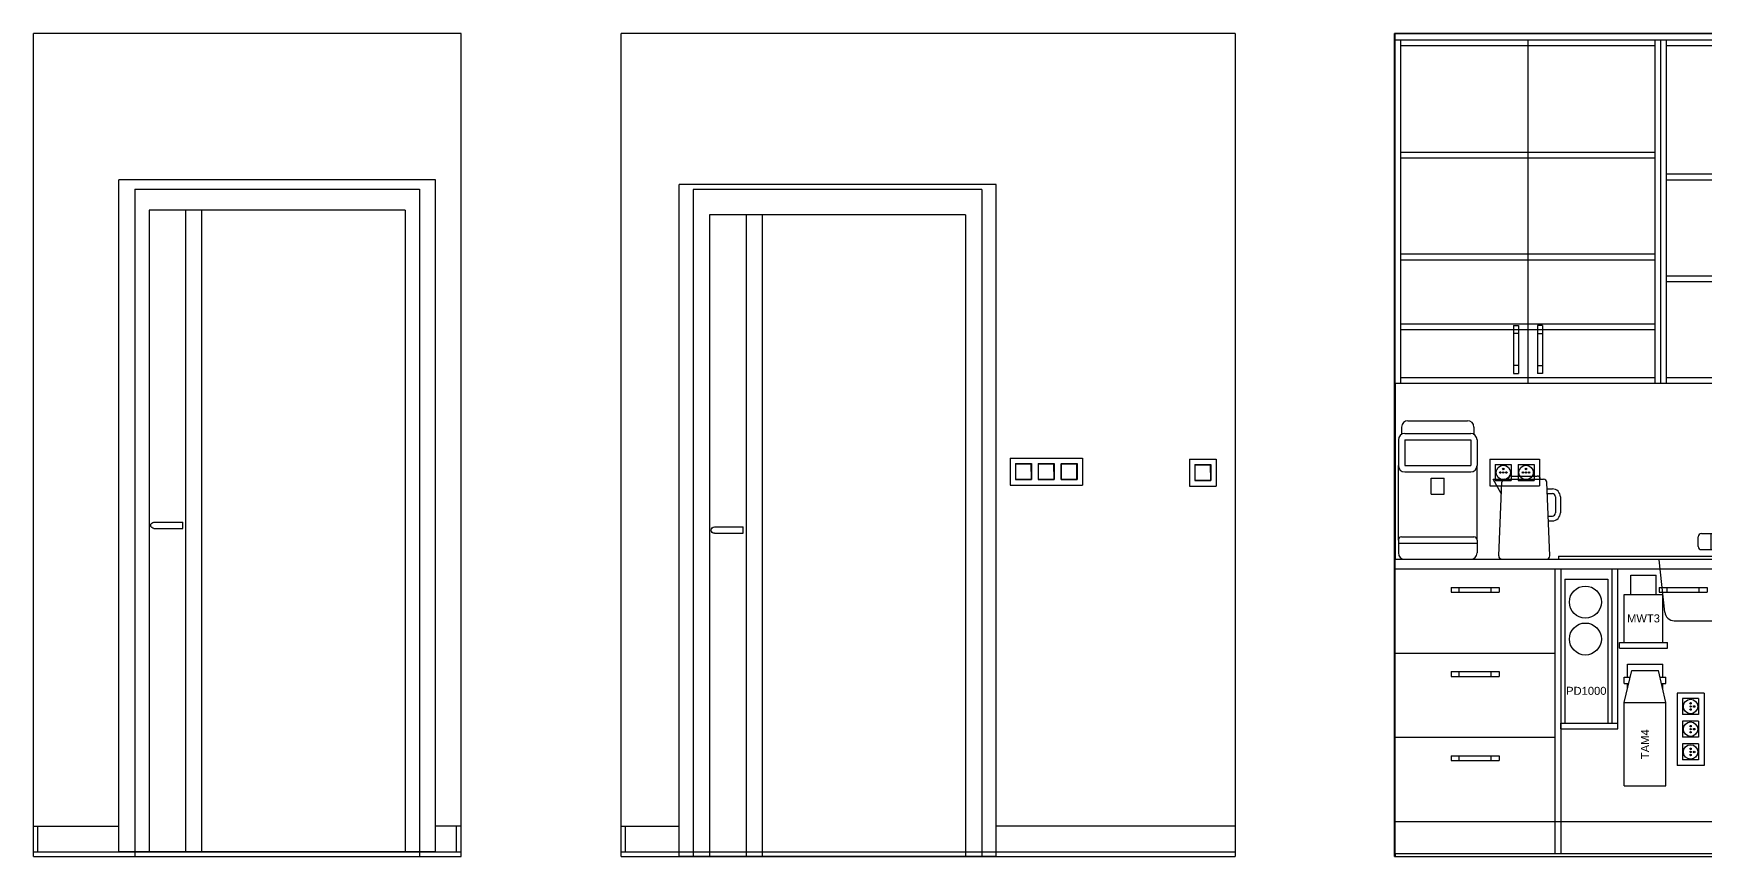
# Model space of a CAD drawing. Header units: millimetres. Extents: x 863 to 5283, y 810 to 2397.
# Drawn here: x 2603 to 3125, y 810 to 1067 of the extents above; entities that cross this region are included whole.
import ezdxf

# ---------------------------------------------------------------- set-up
doc = ezdxf.new("R2010")
doc.units = ezdxf.units.MM
for name, color, linetype in [('Drzwi', 34, 'Continuous'), ('Elektryka - obudowy', 253, 'Continuous'), ('Listwy', 9, 'Continuous'), ('Meble', 42, 'Continuous'), ('Meble wnętrze', 52, 'Continuous'), ('Panele', 44, 'Continuous'), ('Płytki', 254, 'Continuous'), ('Urządzenia', 183, 'Continuous'), ('Ściany', 7, 'Continuous')]:
    doc.layers.add(name, color=color, linetype=linetype)

# ---------------------------------------------------------------- blocks, each defined once
blk = doc.blocks.new('Z$W@#20142')
for p, q in [((3, 43.3), (21.6, 43.3)), ((0, 37.3), (0, 29.3)), ((1, 41.3), (1, 39.03)), ((2, 39.3), (22.6, 39.3)), ((2, 37.3), (22.6, 37.3)), ((2, 37.3), (2, 29.3)), ((22.6, 37.3), (22.6, 29.3)), ((23.6, 41.3), (23.6, 39.03)), ((24.6, 37.3), (24.6, 29.3)), ((0, 6), (0, 29.3)), ((2, 29.3), (22.6, 29.3)), ((2, 27.3), (22.6, 27.3)), ((24.6, 6), (24.6, 29.3)), ((10.3, 25.3), (14.3, 25.3)), ((10.3, 20.3), (10.3, 25.3)), ((14.3, 20.3), (14.3, 25.3)), ((10.3, 20.3), (14.3, 20.3)), ((0, 6), (0, 2)), ((1, 7), (23.6, 7)), ((24.6, 6), (24.6, 2)), ((0, 5), (24.6, 5)), ((2, 0), (22.6, 0))]:
    blk.add_line(p, q)
for centre, radius, start, end in [((3, 41.3), 2, 90, 180), ((21.6, 41.3), 2, 0, 90), ((2, 37.3), 2, 90, 180), ((22.6, 37.3), 2, 0, 90), ((2, 29.3), 2, 180, 270), ((22.6, 29.3), 2, 270, 0), ((1, 6), 1, 90, 180), ((23.6, 6), 1, 0, 90), ((2, 2), 2, 180, 270), ((22.6, 2), 2, 270, 0)]:
    blk.add_arc(centre, radius, start, end)
blk = doc.blocks.new('Z$W@#31998')
for p, q in [((0, 25), (3.68, 25)), ((2.55, 20.57), (0, 25)), ((1.76, 1.04), (2.68, 24.04)), ((3.68, 25), (15.76, 25)), ((4.72, 25), (4.72, 25)), ((5.72, 26), (13.72, 26)), ((14.72, 25), (14.72, 25)), ((17.68, 1.04), (16.76, 24.04)), ((16.84, 22), (18.5, 22)), ((16.9, 20.5), (18.5, 20.5)), ((19.5, 19.5), (19.5, 14.5)), ((21, 19.5), (21, 14.5)), ((17.18, 13.5), (18.5, 13.5)), ((17.24, 12), (18.5, 12)), ((2.76, 0), (16.68, 0))]:
    blk.add_line(p, q)
for centre, radius, start, end in [((3.68, 24), 1, 90, 177.7094), ((5.72, 25), 1, 90, 180), ((13.72, 25), 1, 0, 90), ((15.76, 24), 1, 2.2906, 90), ((18.5, 19.5), 2.5, 0, 90), ((18.5, 19.5), 1, 0, 90), ((18.5, 14.5), 1, 270, 0), ((18.5, 14.5), 2.5, 270, 0), ((2.76, 1), 1, 177.7094, 270), ((16.68, 1), 1, 270, 2.2906)]:
    blk.add_arc(centre, radius, start, end)
blk = doc.blocks.new('Z$W@#12423')
for p, q in [((0, 1), (0, 0)), ((0, 1), (78, 1)), ((0, 0), (78, 0)), ((78, 1), (78, 0))]:
    blk.add_line(p, q)
blk = doc.blocks.new('Z$W@#25996')
for p, q in [((1.72, 3.69), (0, 20)), ((42.28, 3.69), (44, 20)), ((4.7, 1), (39.3, 1)), ((19, 1), (19, 0)), ((19, 0), (25, 0)), ((25, 1), (25, 0))]:
    blk.add_line(p, q)
for centre, start, end in [((4.7, 4), 186.009, 270), ((39.3, 4), 270, 353.991)]:
    blk.add_arc(centre, 3, start, end)
blk = doc.blocks.new('Z$W@#16687')
for p, q in [((8.3, 7), (8.3, 27.6)), ((11.3, 30.6), (28.3, 30.6)), ((11.3, 7), (11.3, 26.41)), ((12.49, 27.6), (28.3, 27.6)), ((20.3, 27.6), (20.3, 30.6)), ((21.8, 27), (21.8, 27.6)), ((21.8, 27), (23.8, 27)), ((23.8, 27), (23.8, 27.6)), ((24.8, 27), (24.8, 27.6)), ((24.8, 27), (26.8, 27)), ((26.8, 27), (26.8, 27.6)), ((28.3, 27.6), (28.3, 30.6)), ((0, 3), (0, 6)), ((1, 7), (20.6, 7)), ((4, 2), (4, 7)), ((17.6, 2), (17.6, 7)), ((21.6, 3), (21.6, 6)), ((1, 2), (7.3, 2)), ((7.3, 0), (7.3, 2)), ((12.3, 2), (20.6, 2)), ((12.3, 0), (12.3, 2))]:
    blk.add_line(p, q)
for centre, radius, start, end in [((11.3, 27.6), 3, 90, 180), ((12.49, 26.41), 1.19, 90, 180), ((1, 6), 1, 90, 180), ((20.6, 6), 1, 0, 90), ((1, 3), 1, 180, 270), ((20.6, 3), 1, 270, 0)]:
    blk.add_arc(centre, radius, start, end)
blk = doc.blocks.new('Z$W@#292')
for p, q in [((0, 1.5), (15, 1.5)), ((0, 1.5), (0, 0)), ((0, 0), (15, 0)), ((2.5, 0), (2.5, 1.5)), ((12.5, 0), (12.5, 1.5)), ((15, 1.5), (15, 0))]:
    blk.add_line(p, q)
blk = doc.blocks.new('Z$W@#22725')
for p, q in [((0, 0), (0, 88.9)), ((0, 88.9), (80, 88.9)), ((80, 0), (80, 88.9)), ((0, 10), (80, 10)), ((0, 0), (80, 0))]:
    blk.add_line(p, q)
blk.add_blockref('Z$W@#292', (32.5, 81.575))
blk = doc.blocks.new('Z$W@#13031')
for p, q in [((0, 0), (0, 88.9)), ((0, 88.9), (50, 88.9)), ((50, 0), (50, 88.9)), ((0, 62.6), (50, 62.6)), ((0, 36.3), (50, 36.3)), ((0, 10), (50, 10)), ((0, 0), (50, 0))]:
    blk.add_line(p, q)
for p in [(17.5, 81.575), (17.5, 55.275), (17.5, 28.975)]:
    blk.add_blockref('Z$W@#292', p)
blk = doc.blocks.new('Z$W@#15724')
for p, q in [((0, 45), (13.5, 45)), ((0, 45), (0, 0)), ((13.5, 45), (13.5, 0)), ((0, 0), (13.5, 0))]:
    blk.add_line(p, q)
for centre in [(6.46, 37.82), (6.46, 26.28)]:
    blk.add_circle(centre, 5)
at = {"insert": (6.75, 10.07), "char_height": 2.5, "width": 13.5, "attachment_point": 5}
blk.add_mtext('{\\fArial|b0|i0|c238|p0;PD1000}', dxfattribs=at)
blk = doc.blocks.new('Z$W@#26962')
for p, q in [((1, 38), (12, 38)), ((1, 34), (1, 38)), ((12, 34), (12, 38)), ((0, 26), (2.33, 36)), ((0, 34), (1.86, 34)), ((0, 32), (0, 34)), ((0, 32), (1.4, 32)), ((1, 30.3), (1, 32)), ((2.33, 36), (10.67, 36)), ((13, 26), (10.67, 36)), ((11.14, 34), (13, 34)), ((11.6, 32), (13, 32)), ((12, 30.3), (12, 32)), ((13, 32), (13, 34)), ((0, 0), (0, 26)), ((0, 26), (13, 26)), ((13, 0), (13, 26)), ((0, 0), (13, 0))]:
    blk.add_line(p, q)
at = {"insert": (6.5, 13), "char_height": 2.5, "width": 26, "attachment_point": 5, "rotation": 90}
blk.add_mtext('{\\fArial|b0|i0|c238|p0;TAM4}', dxfattribs=at)
blk = doc.blocks.new('Z$W@#11023')
for p, q in [((2, 21), (10, 21)), ((2, 15), (2, 21)), ((10, 15), (10, 21)), ((0, 0), (0, 15)), ((0, 15), (12, 15)), ((12, 0), (12, 15)), ((0, 0), (12, 0))]:
    blk.add_line(p, q)
at = {"insert": (6, 7.5), "char_height": 2.5, "width": 12, "attachment_point": 5}
blk.add_mtext('{\\fArial|b0|i0|c238|p0;MWT3}', dxfattribs=at)
blk = doc.blocks.new('Z$W@#22658')
for p, q in [((16, 1.8), (16, 50)), ((16, 50), (17.8, 50)), ((17.8, 0), (17.8, 50)), ((0, 1.8), (17.8, 1.8)), ((0, 0), (0, 1.8)), ((0, 0), (17.8, 0))]:
    blk.add_line(p, q)
blk = doc.blocks.new('Z$W@#23851')
for p, q in [((0, 1.8), (15, 1.8)), ((0, 0), (0, 1.8)), ((0, 0), (15, 0)), ((15, 0), (15, 1.8))]:
    blk.add_line(p, q)
blk = doc.blocks.new('Z$W@#29424')
h = blk.add_hatch(color=256)
h.paths.add_polyline_path([(1.54, 2.25, 1), (1.06, 2.25, 1)])
h.paths.add_polyline_path([(3.44, 2.25, 1), (2.96, 2.25, 1)])
for centre, radius in [((2.25, 2.25), 2.25), ((1.3, 2.25), 0.24), ((2.25, 3.37), 0.24), ((3.2, 2.25), 0.24)]:
    blk.add_circle(centre, radius)
blk = doc.blocks.new('Z$W@#24006')
for p, q in [((0, 8.4), (15.5, 8.4)), ((0, 8.4), (0, 0)), ((1.7, 6.7), (1.7, 1.7)), ((1.7, 6.7), (6.7, 6.7)), ((6.7, 6.7), (6.7, 1.7)), ((8.8, 6.7), (8.8, 1.7)), ((8.8, 6.7), (13.8, 6.7)), ((13.8, 6.7), (13.8, 1.7)), ((15.5, 8.4), (15.5, 0)), ((0, 0), (15.5, 0)), ((1.7, 1.7), (6.7, 1.7)), ((4, 4.18), (4.4, 4.22)), ((4.18, 4.4), (4.22, 4)), ((8.8, 1.7), (13.8, 1.7)), ((11.1, 4.18), (11.5, 4.22)), ((11.28, 4.4), (11.32, 4))]:
    blk.add_line(p, q)
for centre in [(4.2, 4.2), (11.3, 4.2)]:
    blk.add_circle(centre, 0.2)
for p in [(1.95, 1.95), (9.05, 1.95)]:
    blk.add_blockref('Z$W@#29424', p)
blk = doc.blocks.new('Z$W@#2324')
for p, q in [((0, 0), (0, 3)), ((0, 3), (251, 3)), ((0, 0), (251, 0)), ((251, 0), (251, 3))]:
    blk.add_line(p, q)
blk = doc.blocks.new('Z$W@#27384')
for p, q in [((0, 0), (0, 2)), ((0, 2), (251, 2)), ((0, 0), (251, 0)), ((251, 0), (251, 2))]:
    blk.add_line(p, q)
blk = doc.blocks.new('Z$W@#20556')
for p, q in [((0, 0), (0, 107.3)), ((0, 107.3), (83, 107.3)), ((41.5, 107.3), (41.5, 0)), ((83, 0), (83, 107.3)), ((0, 0), (83, 0))]:
    blk.add_line(p, q)
at = {"xscale": -1, "rotation": 90.00000000000001}
blk.add_blockref('Z$W@#292', (38.5, 18), dxfattribs=at)
at = {"rotation": -90.00000000000001}
blk.add_blockref('Z$W@#292', (44.5, 18), dxfattribs=at)
blk = doc.blocks.new('Z$W@#23216')
for p, q in [((0, 0), (0, 107.3)), ((0, 107.3), (83, 107.3)), ((1.8, 0), (1.8, 107.3)), ((1.8, 105.5), (81.2, 105.5)), ((81.2, 0), (81.2, 107.3)), ((83, 0), (83, 107.3)), ((1.8, 72.2), (81.2, 72.2)), ((1.8, 70.4), (81.2, 70.4)), ((1.8, 40.4), (81.2, 40.4)), ((1.8, 38.6), (81.2, 38.6)), ((1.8, 18.6), (81.2, 18.6)), ((1.8, 16.8), (81.2, 16.8)), ((0, 0), (83, 0)), ((1.8, 1.8), (81.2, 1.8))]:
    blk.add_line(p, q)
blk = doc.blocks.new('Z$W@#1626')
for p, q in [((0, 0), (0, 107.3)), ((0, 107.3), (83, 107.3)), ((41.5, 107.3), (41.5, 0)), ((83, 0), (83, 107.3)), ((0, 0), (83, 0))]:
    blk.add_line(p, q)
at = {"xscale": -1, "rotation": 90.00000000000001}
blk.add_blockref('Z$W@#292', (38.5, 18), dxfattribs=at)
at = {"rotation": -90.00000000000001}
blk.add_blockref('Z$W@#292', (44.5, 18), dxfattribs=at)
blk = doc.blocks.new('Z$W@#9357')
for p, q in [((0, 0), (0, 107.3)), ((0, 107.3), (83, 107.3)), ((1.8, 0), (1.8, 107.3)), ((1.8, 105.5), (81.2, 105.5)), ((81.2, 0), (81.2, 107.3)), ((83, 0), (83, 107.3)), ((1.8, 65.4), (81.2, 65.4)), ((1.8, 63.6), (81.2, 63.6)), ((1.8, 33.6), (81.2, 33.6)), ((1.8, 31.8), (81.2, 31.8)), ((0, 0), (83, 0)), ((1.8, 1.8), (81.2, 1.8))]:
    blk.add_line(p, q)
blk = doc.blocks.new('Z$W@#22242')
for p, q in [((0, 8.4), (22.6, 8.4)), ((0, 8.4), (0, 0)), ((1.7, 6.7), (1.7, 1.7)), ((1.7, 6.7), (6.7, 6.7)), ((6.7, 6.7), (6.7, 1.7)), ((8.8, 6.7), (8.8, 1.7)), ((8.8, 6.7), (13.8, 6.7)), ((13.8, 6.7), (13.8, 1.7)), ((15.9, 6.7), (15.9, 1.7)), ((15.9, 6.7), (20.9, 6.7)), ((20.9, 6.7), (20.9, 1.7)), ((22.6, 8.4), (22.6, 0)), ((0, 0), (22.6, 0)), ((1.7, 1.7), (6.7, 1.7)), ((4, 4.18), (4.4, 4.22)), ((4.18, 4.4), (4.22, 4)), ((8.8, 1.7), (13.8, 1.7)), ((11.1, 4.18), (11.5, 4.22)), ((11.28, 4.4), (11.32, 4)), ((15.9, 1.7), (20.9, 1.7)), ((18.2, 4.18), (18.6, 4.22)), ((18.38, 4.4), (18.42, 4))]:
    blk.add_line(p, q)
for centre in [(4.2, 4.2), (11.3, 4.2), (18.4, 4.2)]:
    blk.add_circle(centre, 0.2)
for p in [(1.95, 1.95), (9.05, 1.95), (16.15, 1.95)]:
    blk.add_blockref('Z$W@#29424', p)
blk = doc.blocks.new('Z$W@#29734')
for p, q in [((0, 0), (0, 210)), ((0, 210), (99, 210)), ((99, 0), (99, 210)), ((9.5, 200.5), (9.5, 0)), ((9.5, 200.5), (89.5, 200.5)), ((73, 0), (73, 200.5)), ((78, 0), (78, 200.5)), ((89.5, 200.5), (89.5, 0)), ((79, 101), (79, 103)), ((88, 103), (79, 103)), ((88, 101), (79, 101)), ((0, 0), (99, 0))]:
    blk.add_line(p, q)
blk.add_arc((88, 102), 1, 270, 90)
blk = doc.blocks.new('Z$W@#10656')
for p, q in [((0, 8.4), (22.6, 8.4)), ((0, 8.4), (0, 0)), ((1.7, 6.7), (1.7, 1.7)), ((1.7, 6.7), (6.7, 6.7)), ((1.75, 1.75), (1.8, 6.65)), ((1.8, 6.65), (6.6, 6.65)), ((6.65, 1.75), (6.6, 6.65)), ((6.7, 6.7), (6.7, 1.7)), ((8.8, 6.7), (8.8, 1.7)), ((8.8, 6.7), (13.8, 6.7)), ((8.85, 1.75), (8.9, 6.65)), ((8.9, 6.65), (13.7, 6.65)), ((13.75, 1.75), (13.7, 6.65)), ((13.8, 6.7), (13.8, 1.7)), ((15.9, 6.7), (15.9, 1.7)), ((15.9, 6.7), (20.9, 6.7)), ((15.95, 1.75), (16, 6.65)), ((16, 6.65), (20.8, 6.65)), ((20.85, 1.75), (20.8, 6.65)), ((20.9, 6.7), (20.9, 1.7)), ((22.6, 8.4), (22.6, 0)), ((0, 0), (22.6, 0)), ((1.7, 1.7), (6.7, 1.7)), ((1.75, 1.85), (6.65, 1.85)), ((1.75, 1.75), (6.65, 1.75)), ((8.8, 1.7), (13.8, 1.7)), ((8.85, 1.85), (13.75, 1.85)), ((8.85, 1.75), (13.75, 1.75)), ((15.9, 1.7), (20.9, 1.7)), ((15.95, 1.85), (20.85, 1.85)), ((15.95, 1.75), (20.85, 1.75))]:
    blk.add_line(p, q)
blk = doc.blocks.new('Z$W@#11448')
for p, q in [((0, 8.4), (8.4, 8.4)), ((0, 8.4), (0, 0)), ((1.7, 6.7), (1.7, 1.7)), ((1.7, 6.7), (6.7, 6.7)), ((1.75, 1.75), (1.8, 6.65)), ((1.8, 6.65), (6.6, 6.65)), ((6.65, 1.75), (6.6, 6.65)), ((6.7, 6.7), (6.7, 1.7)), ((8.4, 8.4), (8.4, 0)), ((0, 0), (8.4, 0)), ((1.7, 1.7), (6.7, 1.7)), ((1.75, 1.85), (6.65, 1.85)), ((1.75, 1.75), (6.65, 1.75))]:
    blk.add_line(p, q)

msp = doc.modelspace()

# ---------------------------------------------------------------- linework, layer by layer
at = {"layer": 'Listwy'}
for p, q in [((2602.591, 819.417), (2629.241, 819.417)), ((2603.991, 811.417), (2603.991, 819.417)), ((2736.191, 819.417), (2728.241, 819.417)), ((2734.791, 811.417), (2734.791, 819.417)), ((2786.191, 819.417), (2804.341, 819.417)), ((2787.591, 811.417), (2787.591, 819.417)), ((2978.041, 819.417), (2903.341, 819.417))]:
    msp.add_line(p, q, dxfattribs=at)
at = {"layer": 'Meble'}
msp.add_line((3028.041, 902.817), (3028.041, 969.599), dxfattribs=at)
at = {"layer": 'Meble wnętrze'}
msp.add_line((3079.841, 899.817), (3079.841, 810.917), dxfattribs=at)
at = {"layer": 'Panele'}
for p, q in [((2602.591, 811.417), (2736.191, 811.417)), ((2786.191, 811.417), (2978.041, 811.417))]:
    msp.add_line(p, q, dxfattribs=at)
at = {"layer": 'Płytki'}
for p, q in [((3028.041, 957.817), (3028.041, 902.817)), ((3028.041, 957.817), (3279.041, 957.817)), ((3028.041, 902.817), (3279.041, 902.817)), ((3028.041, 810.917), (3357.041, 810.917)), ((3028.041, 810.917), (3028.041, 809.917))]:
    msp.add_line(p, q, dxfattribs=at)
at = {"layer": 'Ściany'}
for p, q in [((2602.591, 809.917), (2602.591, 1067.117)), ((2736.191, 1067.117), (2602.591, 1067.117)), ((2736.191, 809.917), (2736.191, 1067.117)), ((2786.191, 809.917), (2786.191, 1067.117)), ((2978.041, 1067.117), (2786.191, 1067.117)), ((2978.041, 1067.117), (2978.041, 809.917)), ((3027.841, 809.917), (3027.841, 1067.117)), ((3280.041, 1067.117), (3027.841, 1067.117)), ((2634.291, 1018.417), (2723.191, 1018.417)), ((2634.291, 1018.417), (2634.291, 809.917)), ((2723.191, 1018.417), (2723.191, 809.917)), ((2898.941, 1018.317), (2808.741, 1018.317)), ((2808.741, 1018.317), (2808.741, 809.917)), ((2898.941, 1018.317), (2898.941, 809.917)), ((2602.591, 809.917), (2736.191, 809.917)), ((2786.191, 809.917), (2978.041, 809.917)), ((3027.841, 809.917), (3280.041, 809.917))]:
    msp.add_line(p, q, dxfattribs=at)

# ---------------------------------------------------------------- block references
at = {"layer": 'Drzwi', "xscale": -0.9999999999999996}
for p in [(2728.241, 811.417), (2903.341, 809.917)]:
    msp.add_blockref('Z$W@#29734', p, dxfattribs=at)
at = {"layer": 'Elektryka - obudowy'}
for name, p in [('Z$W@#10656', (2907.741, 925.99)), ('Z$W@#11448', (2963.76, 925.687)), ('Z$W@#24006', (3057.641, 925.717))]:
    msp.add_blockref(name, p, dxfattribs=at)
at = {"layer": 'Elektryka - obudowy', "rotation": -90.00000000000001}
msp.add_blockref('Z$W@#22242', (3116.141, 861.017), dxfattribs=at)
at = {"layer": 'Meble'}
for name, p in [('Z$W@#27384', (3028.041, 1065.117)), ('Z$W@#20556', (3028.041, 957.817)), ('Z$W@#1626', (3111.041, 957.817)), ('Z$W@#2324', (3028.041, 899.817)), ('Z$W@#13031', (3028.041, 810.917)), ('Z$W@#22725', (3078.041, 810.917))]:
    msp.add_blockref(name, p, dxfattribs=at)
at = {"layer": 'Meble wnętrze'}
for name, p in [('Z$W@#23216', (3028.041, 957.817)), ('Z$W@#9357', (3111.041, 957.817)), ('Z$W@#22658', (3079.841, 849.817)), ('Z$W@#25996', (3110.541, 882.617)), ('Z$W@#15724', (3081.016, 851.617)), ('Z$W@#11023', (3099.641, 876.817)), ('Z$W@#23851', (3098.141, 875.017)), ('Z$W@#26962', (3099.641, 832.017))]:
    msp.add_blockref(name, p, dxfattribs=at)
at = {"layer": 'Urządzenia'}
for name, p in [('Z$W@#20142', (3029.041, 902.817)), ('Z$W@#16687', (3122.741, 903.817)), ('Z$W@#31998', (3058.658, 902.817)), ('Z$W@#12423', (3079.041, 902.817))]:
    msp.add_blockref(name, p, dxfattribs=at)

doc.saveas('drawing.dxf')
